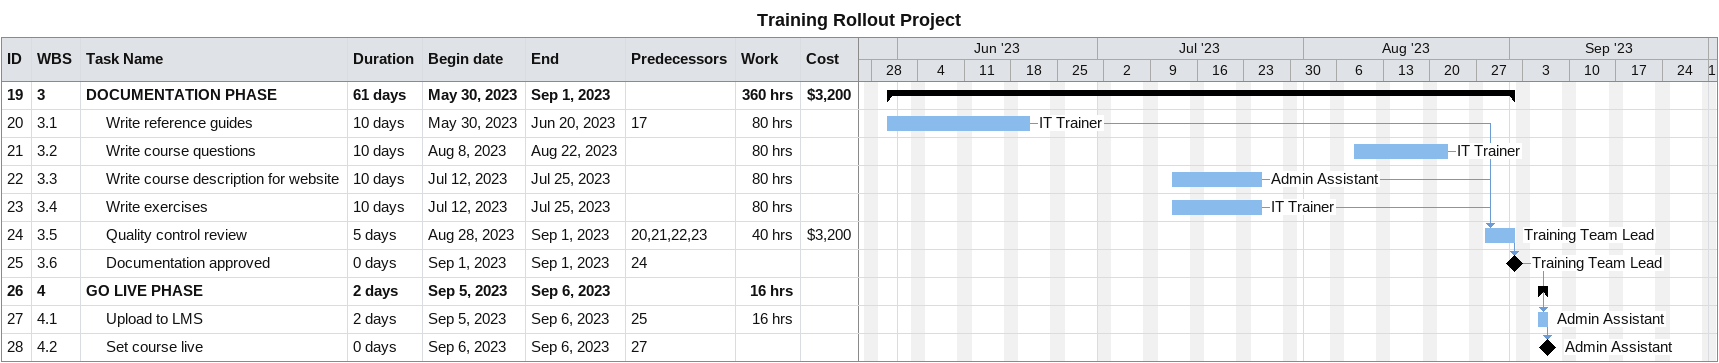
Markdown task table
Training Rollout Project

| ID | WBS | Task | Duration | Start | Finish | Predecessors | Resources | Work (h) | Cost ($) |
|---|---|---|---|---|---|---|---|---|---|
| 19 | 3 | **DOCUMENTATION PHASE** | 61d | 2023-05-30 | 2023-09-01 |  |  | 360 | 3200 |
| 20 | 3.1 | Write reference guides | 10d | 2023-05-30 | 2023-06-20 | 17 | IT Trainer | 80 |  |
| 21 | 3.2 | Write course questions | 10d | 2023-08-08 | 2023-08-22 |  | IT Trainer | 80 |  |
| 22 | 3.3 | Write course description for website | 10d | 2023-07-12 | 2023-07-25 |  | Admin Assistant | 80 |  |
| 23 | 3.4 | Write exercises | 10d | 2023-07-12 | 2023-07-25 |  | IT Trainer | 80 |  |
| 24 | 3.5 | Quality control review | 5d | 2023-08-28 | 2023-09-01 | 20, 21, 22, 23 | Training Team Lead | 40 | 3200 |
| 25 | 3.6 | Documentation approved | 0d | 2023-09-01 | 2023-09-01 | 24 | Training Team Lead |  |  |
| 26 | 4 | **GO LIVE PHASE** | 2d | 2023-09-05 | 2023-09-06 |  |  | 16 |  |
| 27 | 4.1 | Upload to LMS | 2d | 2023-09-05 | 2023-09-06 | 25 | Admin Assistant | 16 |  |
| 28 | 4.2 | Set course live | 0d | 2023-09-06 | 2023-09-06 | 27 | Admin Assistant |  |  |
